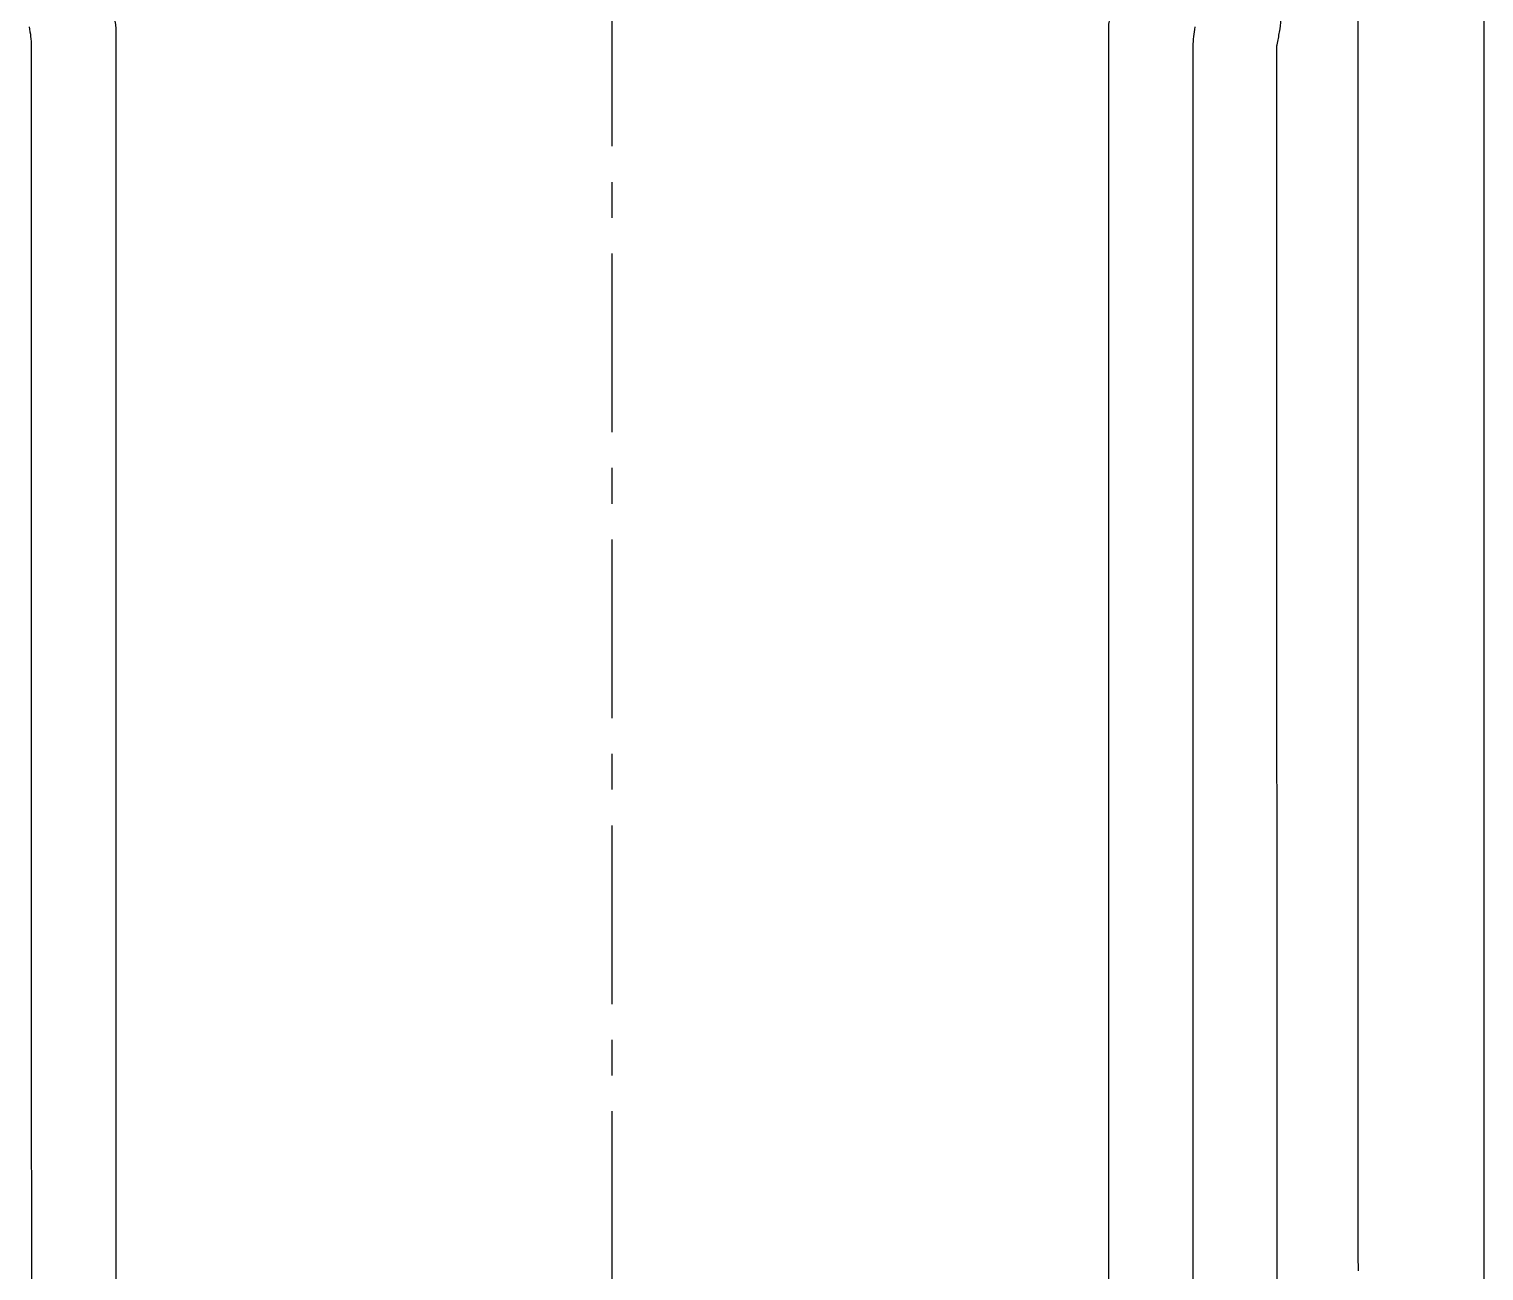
# Model space of a CAD drawing. Header units: millimetres. Extents: x 8 to 862, y 8 to 585.
# Drawn here: x 75.9 to 179.3, y 241.1 to 329.4 of the extents above; entities that cross this region are included whole.
import ezdxf

# ---------------------------------------------------------------- set-up
doc = ezdxf.new("R2010")
doc.units = ezdxf.units.MM
doc.linetypes.add('CENTERX2', pattern=[20.32, 12.7, -2.54, 2.54, -2.54])
doc.layers.add('CENTERLINE', color=4, linetype='CENTERX2')
doc.layers.add('OUTLINE', color=7, linetype='Continuous', lineweight=25)

msp = doc.modelspace()

# ---------------------------------------------------------------- linework, layer by layer
at = {"layer": 'CENTERLINE'}
msp.add_line((117.35918, 158.46862), (117.35918, 432.05254), dxfattribs=at)
at = {"layer": 'OUTLINE'}
for p, q in [((179.33425, 429.83342), (179.33425, 173.08726)), ((170.35918, 360.74586), (170.35918, 242.17482)), ((170.35918, 242.17482), (170.38765, 241.10811))]:
    msp.add_line(p, q, dxfattribs=at)
for centre, start_param, end_param in [((9336.83252, 306.46034), 1.570169215, 1.573156123), ((-9102.11416, 306.46034), 4.710029184, 4.713016092), ((9425.38252, 306.46034), 1.570169215, 1.573156123)]:
    msp.add_ellipse(centre, major_axis=(0, 34561.72333), ratio=0.267949192, start_param=start_param, end_param=end_param, dxfattribs=at)
for points, knots in [([(164.99917, 331.85461), (164.99452, 331.55349), (164.98522, 330.95127), (164.90929, 330.04721), (164.79138, 329.14413), (164.67096, 328.54689), (164.61075, 328.24826)], [0, 0, 0, 0, 0.248563161, 0.497125126, 0.748562892, 1, 1, 1, 1]), ([(82.08443, 329.35441), (82.07871, 329.50527), (82.06713, 329.81056), (81.98684, 330.10536), (81.94622, 330.25448)], [0, 0, 0, 0, 0.4941745792, 1, 1, 1, 1]), ([(152.77214, 330.25448), (152.73234, 330.10885), (152.65179, 329.81415), (152.63993, 329.50884), (152.63394, 329.35441)], [0, 0, 0, 0, 0.494175963, 1, 1, 1, 1]), ([(75.90097, 329.50865), (75.94376, 329.2829), (76.02984, 328.82878), (76.04225, 328.36674), (76.04849, 328.13439)], [0, 0, 0, 0, 0.4971276, 1, 1, 1, 1]), ([(82.08425, 236.23726), (82.0843, 247.99557), (82.08441, 271.51222), (82.08448, 302.5513), (82.08444, 321.83202), (82.08443, 329.35441)], [0, 0, 0, 0, 0.378823754, 0.757647878, 1, 1, 1, 1]), ([(152.63394, 329.35441), (152.63392, 317.59607), (152.63388, 294.07939), (152.634, 263.04033), (152.63408, 243.75963), (152.63412, 236.23726)], [0, 0, 0, 0, 0.3788237303, 0.7576478592, 1, 1, 1, 1]), ([(158.66987, 328.13439), (158.67597, 328.36408), (158.68824, 328.82612), (158.77418, 329.28027), (158.8174, 329.50865)], [0, 0, 0, 0, 0.497125646, 1, 1, 1, 1]), ([(164.61075, 328.24826), (164.6066, 328.2257), (164.59966, 328.18802), (164.59882, 328.14975), (164.59849, 328.13439)], [0, 0, 0, 0, 0.598712438, 1, 1, 1, 1])]:
    msp.add_open_spline(points, degree=3, knots=knots, dxfattribs=at)

doc.saveas('drawing.dxf')
